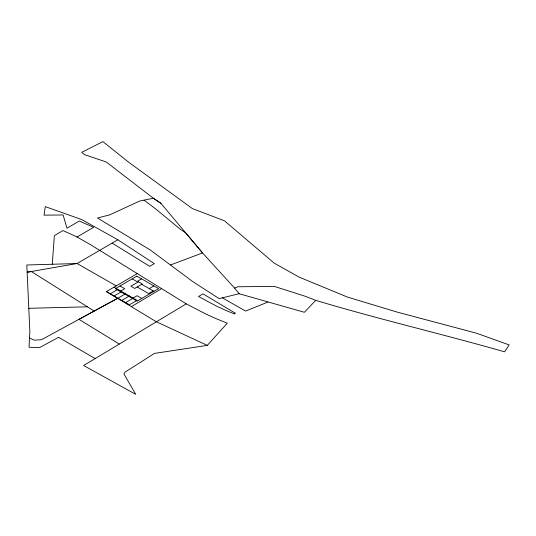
<?xml version="1.0" encoding="UTF-8"?>
<svg xmlns="http://www.w3.org/2000/svg" width="536" height="536" viewBox="0 0 536 536"><rect width="100%" height="100%" fill="white"/><g stroke="black" fill="none" stroke-linecap="round" stroke-linejoin="round"><path stroke-width="0.8" d="M95.127 358.577L58.565 337.291L39.677 347.556L29.024 347.261L29.855 331.389L26.8 264.992L77.084 263.531L117.853 239.78L154.334 263.638L149.712 266.338L112.138 243.11M52.273 264.248L54.357 235.619L62.953 230.581L76.454 236.657L90.584 244.724L186.253 303.858L204.853 313.513A249.287 143.923 0 0 0 216.892 318.987L227.257 323.181L207.311 345.378L154.475 353.405L125.19 372.051L123.903 373.92L135.789 394.382L83.623 365.505L186.253 303.858M160.934 203.352L153.376 198.24L106.269 161.999L84.32 154.582L81.72 152.331L102.892 141.618L128.714 162.254L192.31 208.544L224.497 220.819L274.184 263.129L299.182 277.152L347.462 297.078L396.988 312.046L476.37 333.171L509.2 344.936L504.564 351.817C441.832 333.854 378.215 319.134 315.717 300.341L304.368 312.28L239.11 293.715L219.164 298.632L192.793 281.628L150.495 250.124L97.512 218.018L109.713 214.842L139.782 201.013L153.376 198.24L160.934 203.345L202.534 252.932L234.56 288.067L239.11 293.715M131.333 306.672L161.617 288.623M77.05 237.006L93.639 227.318L79.315 221.013L66.98 228.222L63.127 214.983L44.026 215.144L45.299 206.635L81.773 219.593L117.853 239.78M207.311 345.378L156.291 321.747L106.396 291.611L137.276 273.595M110.249 293.808L117.86 289.366M120.111 291.396L124.761 288.69L120.017 285.976M141.578 278.867L136.935 281.581L132.191 278.867M114.094 296.006L121.706 291.564M117.94 298.204L125.551 293.762M121.786 300.401L129.397 295.959M132.425 298.425L137.069 295.718L141.812 298.425M149.243 288.609L153.886 285.902M125.632 302.599L133.243 298.157M153.269 290.907L148.707 293.574L137.162 286.981M267.779 302.116L245.595 311.074L222.366 297.842M234.56 288.067L237.977 286.753L274.378 286.425L305.272 296.287L315.717 300.341M170.562 264.952L202.534 252.932L185.804 233.013L180.002 228.973L155.132 208.484L144.057 200.142M28.89 308.3L87.381 306.806M29.514 338.102L34.445 340.172L41.513 339.697L117.558 298.351L78.953 319.335L119.26 344.045M116.225 285.882L77.084 263.531L27.148 272.234L31.296 271.511L94.155 311.074M141.732 284.321L153.986 291.323M114.007 287.169L137.089 300.354L129.478 304.796L106.396 291.611M235.15 313.111L234.547 313.969L229.495 311.925A233.723 134.938 0 0 1 215.981 305.855L198.568 296.502L203.003 293.862L235.15 313.111M136.834 276.161L115.367 288.69L137.169 301.138L158.629 288.609L136.834 276.161M138.449 281.795L130.838 286.237L134.683 288.435L142.295 283.993L138.449 281.795"/></g></svg>
